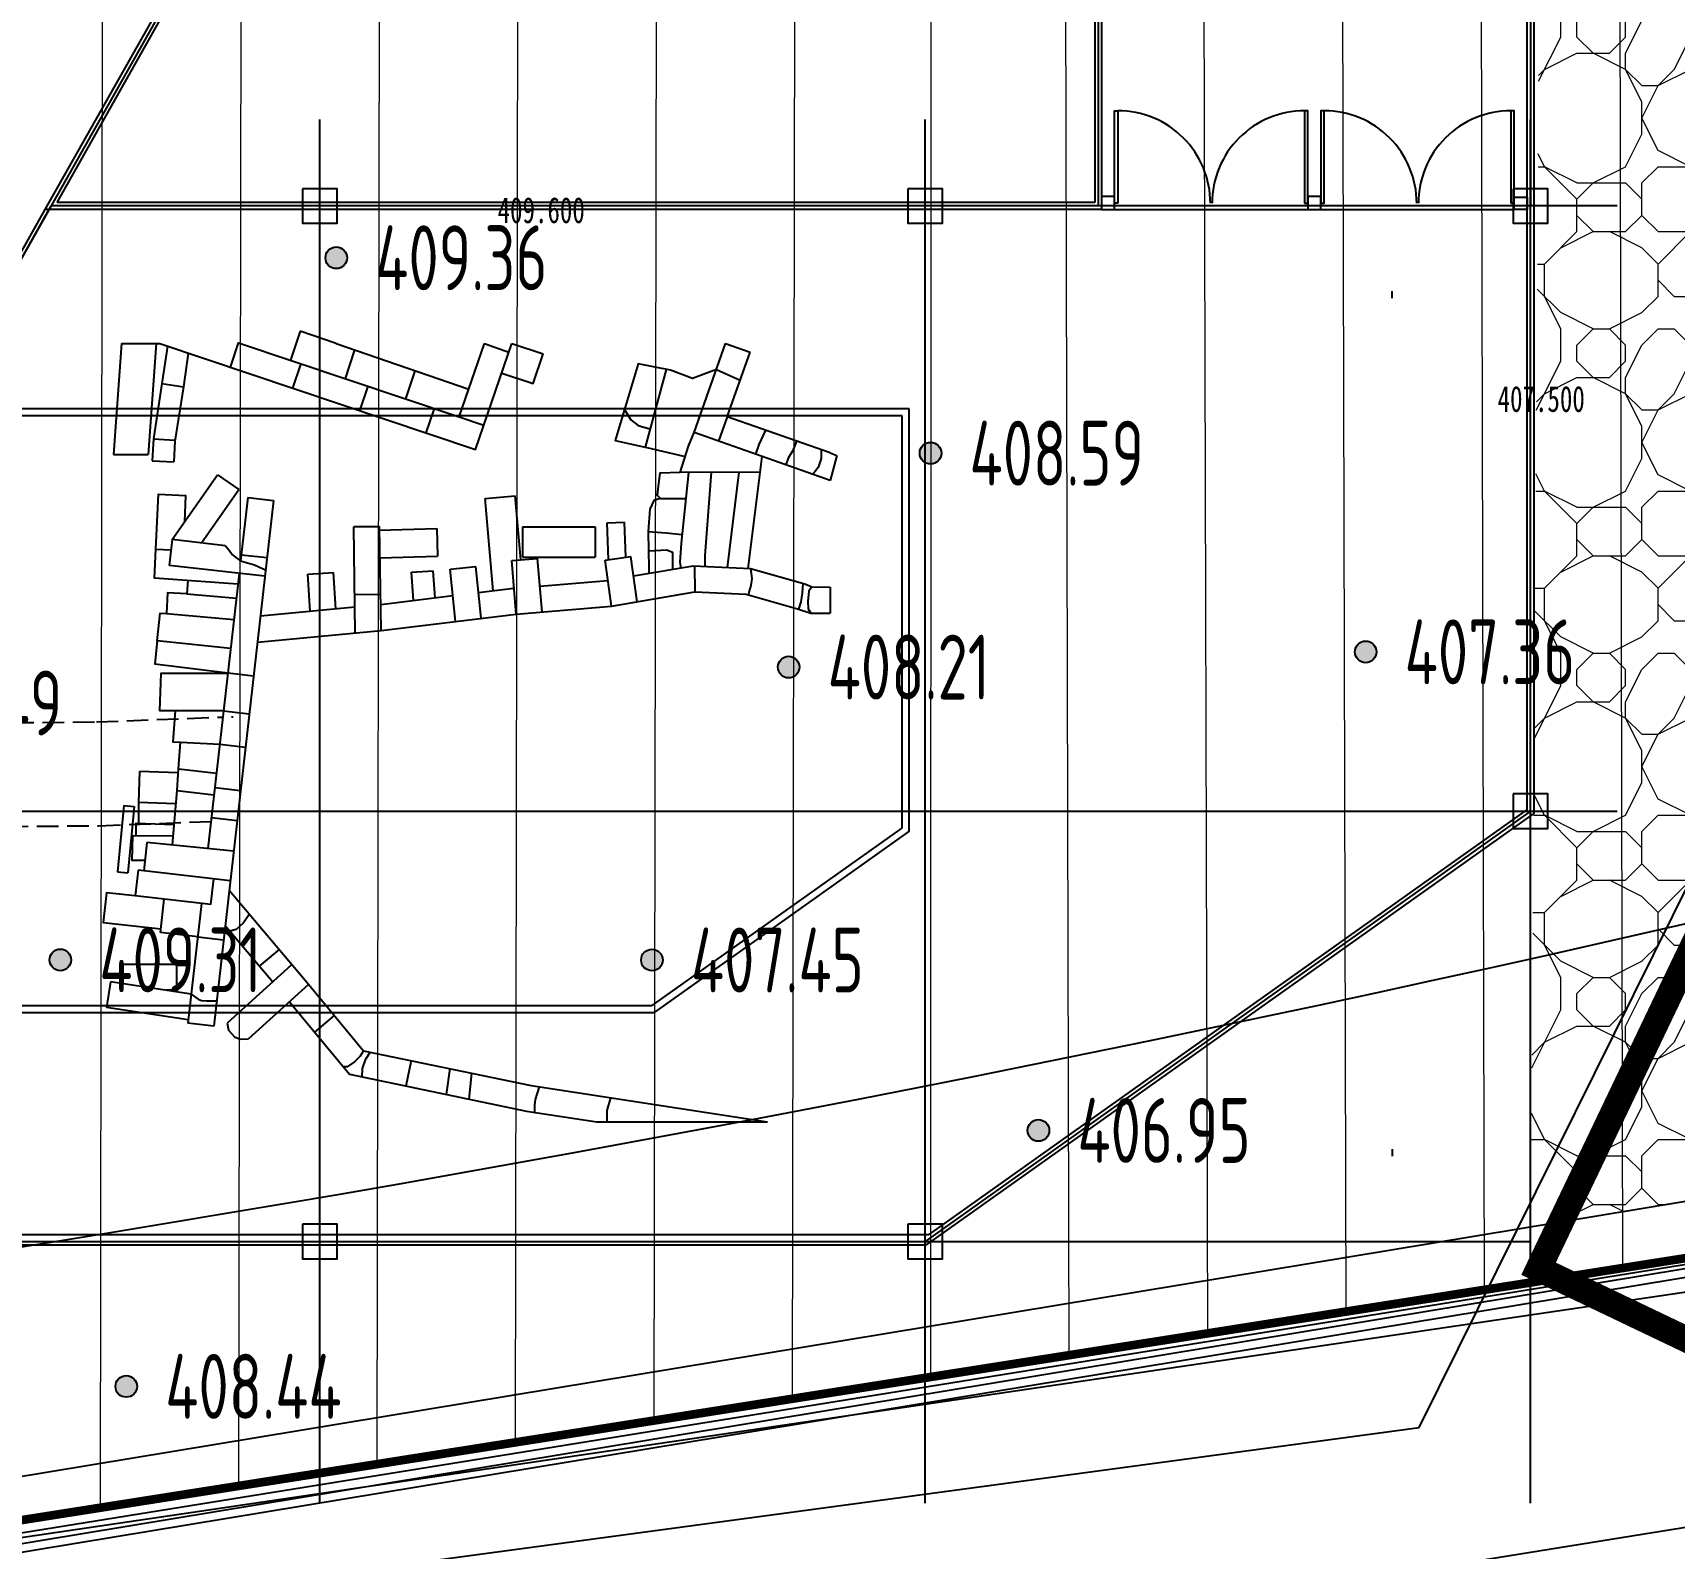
# Model space of a CAD drawing. Header units: millimetres. Extents: x 387826 to 388039216, y 3325062 to 3325368396.
# Drawn here: x 387625400 to 387644377, y 3324800976 to 3324818500 of the extents above; entities that cross this region are included whole.
import ezdxf
from ezdxf.enums import TextEntityAlignment as Align

# ---------------------------------------------------------------- set-up
doc = ezdxf.new("R2010")
doc.units = ezdxf.units.MM
doc.header["$LTSCALE"] = 1000
doc.header["$MEASUREMENT"] = 0
for name, pattern in [('000-Earth-MSCQ（不打印）$0$C2', [13.5, 10, -1.5, 0.5, -1.5]), ('000-古城墙保护(不打印)$0$DASH', [0.35, 0.25, -0.1]), ('DASH', [0.35, 0.25, -0.1])]:
    doc.linetypes.add(name, pattern=pattern)
for name, color, linetype in [('0 Plan-Road 1', 2, 'Continuous'), ('0 Plan-Road 2', 40, 'Continuous'), ('0-SITE', 7, 'Continuous'), ('0-非设计区域', 250, 'Continuous'), ('000-Earth-MSCQ（不打印）$0$0-SITE', 7, 'Continuous'), ('000-Earth-MSCQ（不打印）$0$0NT-Earth Rord', 2, 'Continuous'), ('000-Earth-MSCQ（不打印）$0$GCD', 251, 'Continuous'), ('000-Earth-MSCQ（不打印）$0$RD-红线', 7, 'Continuous'), ('000-古城墙保护(不打印)$0$0-文物遗址', 8, 'Continuous'), ('000-古城墙保护(不打印)$0$PUB_TEXT', 2, 'Continuous'), ('0NT-Border', 21, 'DASH')]:
    doc.layers.add(name, color=color, linetype=linetype)
for name, color, linetype, lineweight in [('000-Earth-MSCQ（不打印）$0$RD-中线', 1, '000-Earth-MSCQ（不打印）$0$C2', 0), ('000-古城墙保护(不打印)$0$0-中实线', 5, 'Continuous', 30), ('000-古城墙保护(不打印)$0$0-遗址公园', 8, 'Continuous', 5), ('000-古城墙保护(不打印)$0$填充', 252, 'Continuous', 5)]:
    doc.layers.add(name, color=color, linetype=linetype, lineweight=lineweight)
doc.styles.add('000-Earth-MSCQ（不打印）$0$HZ', font='gbenor.shx', dxfattribs={"width": 0.8, "bigfont": 'hztxt.shx'})
doc.styles.add('000-古城墙保护(不打印)$0$_TCH_DIM', font='', dxfattribs={"width": 0.75})
doc.styles.get('000-古城墙保护(不打印)$0$_TCH_DIM').set_extended_font_data('SimSun')

# ---------------------------------------------------------------- blocks, each defined once
blk = doc.blocks.new('000-Earth-MSCQ（不打印）$0$gc200')
h = blk.add_hatch(color=256)
edge = h.paths.add_edge_path()
edge.add_arc((0, -5.551115123125783e-17), 0.2500000000000001, 0, 360)
blk.add_circle((0, -5.551115123125783e-17), 0.2500000000000001)
blk = doc.blocks.new('000-古城墙保护(不打印)')
at = {"layer": '000-古城墙保护(不打印)$0$0-遗址公园', "ltscale": 10}
h = blk.add_hatch(dxfattribs=at)
h.set_pattern_fill('ANSI31', color=256, scale=1000, angle=45)
h.set_pattern_definition([(90, (0, 0), (-1587.5, 3.410605131648481e-13), [])])
h.paths.add_polyline_path([(387757359.0947723, 3325075809.713597), (387738724.4244739, 3325053061.984234), (387736658.1743807, 3325052379.78923), (387732792.6573083, 3325048405.001884), (387731947.0142126, 3325045521.987648), (387727149.4825557, 3325038560.592924), (387719871.0797174, 3325030254.454775), (387713118.2314355, 3325024325.69877), (387708971.7085958, 3325021538.001345), (387707653.8317035, 3325021090.344965), (387703723.9723286, 3325018966.972815), (387699100.568572, 3325013213.602733), (387687666.4612417, 3324991573.488757), (387692670.727551, 3324988471.826824), (387679274.3591145, 3324966056.084505), (387674562.7421811, 3324955273.126987), (387666293.4541245, 3324933025.957672), (387659029.9602896, 3324926312.71594), (387654773.5217602, 3324915935.552797), (387653675.5063087, 3324913098.933503), (387637326.4545517, 3324880090.8987), (387635096.1587876, 3324877614.537973), (387623173.1089031, 3324853940.873659), (387618974.5280727, 3324854570.405108), (387618467.4666205, 3324854646.433447), (387616794.0523977, 3324854897.343677), (387614410.7432887, 3324846804.212917), (387608979.9761084, 3324853035.612696), (387591571.0079994, 3324839024.665925), (387597082.2925069, 3324832681.257929), (387596624.9883792, 3324831149.830627), (387596217.2465154, 3324828960.946196), (387596137.9493979, 3324826850.101176), (387592355.8457829, 3324826109.515459), (387589540.6215926, 3324824522.451866), (387587163.8655038, 3324822803.372842), (387586055.6074455, 3324821918.786967), (387585231.4443963, 3324821255.000857), (387584550.0445382, 3324820637.821306), (387583346.0658892, 3324819564.06669), (387582101.748941, 3324818264.712243), (387581660.7870961, 3324817834.250378), (387580072.9664811, 3324816151.399981), (387578832.7454951, 3324814781.869411), (387574234.0934268, 3324808493.876336), (387581064.1902614, 3324795503.282484), (387625164.6542816, 3324801283.597979), (387647357.6289114, 3324804778.450835), (387650612.9223155, 3324805405.261792), (387669114.9930122, 3324840920.415754), (387680400.2783, 3324864357.77844), (387687151.7701302, 3324878135.082248), (387696416.7806178, 3324893470.850236), (387704777.6824126, 3324910959.142838), (387717019.7699698, 3324940445.653564), (387740572.7504223, 3324978958.777964), (387755268.3394005, 3325000951.822409), (387771548.7019364, 3325023669.528487), (387793342.0856335, 3325051694.76609), (387797120.7662015, 3325056480.602365), (387804700.2713755, 3325067831.608256), (387805755.9865897, 3325069417.217034), (387833928.9732663, 3325110050.599823), (387835462.2759447, 3325113721.162718), (387834644.166247, 3325114126.806136), (387838641.1926514, 3325123620.01257), (387831833.5364649, 3325125881.193801), (387835204.3103971, 3325131614.601018), (387828520.3367395, 3325134527.940866), (387822745.7363685, 3325138082.078876), (387820720.6784263, 3325136746.002098), (387818437.9572816, 3325135239.926322), (387814960.6972696, 3325132945.727099), (387810414.9791779, 3325129946.589023), (387806089.169805, 3325135647.314827), (387803914.3516228, 3325131741.76694), (387790508.0000313, 3325108476.776886), (387782804.3222916, 3325111884.500767), (387777519.6903973, 3325113033.773239), (387770432.0206335, 3325107829.881072), (387767032.2047279, 3325098401.675082), (387768071.4313482, 3325098008.812484), (387766664.4412394, 3325095979.536411), (387763567.2492012, 3325091306.558766), (387765030.6402054, 3325091176.180011)])
at = {"layer": '000-古城墙保护(不打印)$0$填充'}
h = blk.add_hatch(dxfattribs=at)
h.set_pattern_fill('卵石砌体', color=256, scale=500)
h.set_pattern_definition([(0, (387650938.380808, 3324811323.534955), (0, 3750), [187.5, -562.5, 187.5, -2812.5]), (0, (387651875.880808, 3324811698.534955), (0, 3750), [187.5, -3562.5]), (0, (387650000.880808, 3324812073.534955), (0, 3750), [375, -3375]), (0, (387649063.380808, 3324812261.034955), (0, 3750), [562.5, -3187.5]), (0, (387650938.380808, 3324812448.534955), (0, 3750), [375, -375, 562.5, -2437.5]), (0, (387650750.880808, 3324813011.034955), (0, 3750), [562.5, -3187.5]), (0, (387649813.380808, 3324813198.534955), (0, 3750), [562.5, -1312.5, 562.5, -1312.5]), (0, (387649063.380808, 3324813761.034955), (0, 3750), [562.5, -187.5, 187.5, -2812.5]), (0, (387651500.880808, 3324814136.034955), (0, 3750), [187.5, -3562.5]), (0, (387650750.880808, 3324814511.034955), (0, 3750), [375, -3375]), (90, (387648313.380808, 3324814698.534955), (-3750, 2.296212748401287e-13), [375, -3375]), (90, (387648688.380808, 3324812073.534955), (-3750, 2.296212748401287e-13), [187.5, -375, 562.5, -2625]), (90, (387649625.880808, 3324812448.534955), (-3750, 2.296212748401287e-13), [750, -187.5, 187.5, -2625]), (90, (387650188.380808, 3324813386.034955), (-3750, 2.296212748401287e-13), [562.5, -3187.5]), (90, (387650375.880808, 3324811698.534955), (-3750, 2.296212748401287e-13), [375, -3375]), (90, (387650563.380808, 3324814698.534955), (-3750, 2.296212748401287e-13), [375, -3375]), (90, (387650750.880808, 3324812448.534955), (-3750, 2.296212748401287e-13), [375, -1875, 187.5, -1312.5]), (90, (387651313.380808, 3324814323.534955), (-3750, 2.296212748401287e-13), [187.5, -187.5, 187.5, -3187.5]), (90, (387651500.880808, 3324812636.034955), (-3750, 2.296212748401287e-13), [375, -562.5, 375, -2437.5]), (90, (387651688.380808, 3324811698.534955), (-3750, 2.296212748401287e-13), [375, -3375]), (45, (387648500.880808, 3324811698.534955), (0, 3749.999993707382), [530.32875, -1060.6601, 795.495, -2916.81695]), (45, (387648313.380808, 3324811698.534955), (0, 3749.999993707382), [530.330085, -4772.970749999999]), (45, (387650375.880808, 3324812073.534955), (0, 3749.999993707382), [530.330085, -4772.970749999999]), (45, (387650000.880808, 3324813948.534955), (0, 3749.999993707382), [530.330085, -4772.970749999999]), (45, (387651688.380808, 3324812073.534955), (0, 3749.999993707382), [530.330085, -4772.970749999999]), (45, (387648500.880808, 3324812448.534955), (0, 3749.999993707382), [265.16504, -5038.1355]), (45, (387648875.880808, 3324813573.534955), (0, 3749.999993707382), [265.16504, -5038.1355]), (45, (387649250.880808, 3324812261.034955), (0, 3749.999993707382), [265.16504, -5038.1355]), (45, (387649625.880808, 3324813573.534955), (0, 3749.999993707382), [265.16504, -5038.1355]), (45, (387650750.880808, 3324812823.534955), (0, 3749.999993707382), [265.16504, -5038.1355]), (45, (387650750.880808, 3324814886.034955), (0, 3749.999993707382), [265.16504, -5038.1355]), (45, (387651125.880808, 3324814511.034955), (0, 3749.999993707382), [265.16504, -5038.1355]), (45, (387651313.380808, 3324812448.534955), (0, 3749.999993707382), [265.16504, -5038.1355]), (45, (387651500.880808, 3324811511.034955), (0, 3749.999993707382), [265.16504, -5038.1355]), (45, (387651500.880808, 3324813011.034955), (0, 3749.999993707382), [265.16504, -5038.1355]), (45, (387651500.880808, 3324814886.034955), (0, 3749.999993707382), [265.16504, -5038.1355]), (45, (387651688.380808, 3324814136.034955), (0, 3749.999993707382), [265.16504, -5038.1355]), (135, (387650938.380808, 3324814511.034955), (-3749.999993707382, 2.220446049250313e-13), [265.16504, -5038.1355]), (135, (387651313.380808, 3324814886.034955), (-3749.999993707382, 2.220446049250313e-13), [265.16504, -5038.1355]), (135, (387651500.880808, 3324814136.034955), (-3749.999993707382, 2.220446049250313e-13), [265.16504, -5038.1355]), (135, (387652063.380808, 3324814886.034955), (-3749.999993707382, 2.220446049250313e-13), [265.16504, -5038.1355]), (135, (387650188.380808, 3324813573.534955), (-3749.999993707382, 2.220446049250313e-13), [265.16504, -5038.1355]), (135, (387649813.380808, 3324813198.534955), (-3749.999993707382, 2.220446049250313e-13), [265.16504, -5038.1355]), (135, (387648688.380808, 3324812261.034955), (-3749.999993707382, 2.220446049250313e-13), [265.16504, -5038.1355]), (135, (387649063.380808, 3324812261.034955), (-3749.999993707382, 2.220446049250313e-13), [265.16504, -5038.1355]), (135, (387649438.380808, 3324813573.534955), (-3749.999993707382, 2.220446049250313e-13), [265.16504, -5038.1355]), (135, (387648688.380808, 3324813011.034955), (-3749.999993707382, 2.220446049250313e-13), [265.16504, -5038.1355]), (135, (387650938.380808, 3324812448.534955), (-3749.999993707382, 2.220446049250313e-13), [265.16504, -5038.1355]), (135, (387651500.880808, 3324812823.534955), (-3749.999993707382, 2.220446049250313e-13), [265.16504, -5038.1355]), (135, (387651688.380808, 3324812073.534955), (-3749.999993707382, 2.220446049250313e-13), [265.16504, -5038.1355]), (135, (387651688.380808, 3324812448.534955), (-3749.999993707382, 2.220446049250313e-13), [265.16504, -5038.1355]), (135, (387651875.880808, 3324811698.534955), (-3749.999993707382, 2.220446049250313e-13), [265.16504, -5038.1355]), (135, (387648875.880808, 3324813948.534955), (-3749.999993707382, 2.220446049250313e-13), [530.330085, -4772.970749999999]), (135, (387650750.880808, 3324812823.534955), (-3749.999993707382, 2.220446049250313e-13), [530.330085, -4772.970749999999]), (135, (387650563.380808, 3324811511.034955), (-3749.999993707382, 2.220446049250313e-13), [1325.82521, -3977.4756]), (26.56505119999999, (387648313.380808, 3324813198.534955), (3749.999984068369, 3.056912567522829e-05), [419.25, -7966.004499999999]), (26.56505119999999, (387648875.880808, 3324812073.534955), (3749.999984068369, 3.056912567522829e-05), [419.25, -7966.004499999999]), (26.56505119999999, (387649625.880808, 3324813761.034955), (3749.999984068369, 3.056912567522829e-05), [419.25, -7966.004499999999]), (26.56505119999999, (387651125.880808, 3324811323.534955), (3749.999984068369, 3.056912567522829e-05), [419.25, -7966.004499999999]), (26.56505119999999, (387650563.380808, 3324812261.034955), (3749.999984068369, 3.056912567522829e-05), [419.25, -7966.004499999999]), (26.56505119999999, (387650938.380808, 3324813011.034955), (3749.999984068369, 3.056912567522829e-05), [419.25, -7966.004499999999]), (26.56505119999999, (387650375.880808, 3324814323.534955), (3749.999984068369, 3.056912567522829e-05), [419.25, -7966.004499999999]), (26.56505119999999, (387651688.380808, 3324814136.034955), (3749.999984068369, 3.056912567522829e-05), [419.25, -7966.004499999999]), (63.43494880000001, (387648688.380808, 3324813198.534955), (3.736309928115134e-06, 3749.999997484776), [419.25, -7966.004499999999]), (63.43494880000001, (387648688.380808, 3324813386.034955), (3.736309928115134e-06, 3749.999997484776), [419.25, -7966.004499999999]), (63.43494880000001, (387650188.380808, 3324813948.534955), (3.736309928115134e-06, 3749.999997484776), [838.4999999999999, -7546.7545]), (63.43494880000001, (387651500.880808, 3324813761.034955), (3.736309928115134e-06, 3749.999997484776), [419.25, -7966.004499999999]), (63.43494880000001, (387651313.380808, 3324813198.534955), (3.736309928115134e-06, 3749.999997484776), [419.25, -7966.004499999999]), (63.43494880000001, (387649438.380808, 3324812448.534955), (3.736309928115134e-06, 3749.999997484776), [419.25, -7966.004499999999]), (63.43494880000001, (387651313.380808, 3324814511.034955), (3.736309928115134e-06, 3749.999997484776), [419.25, -7966.004499999999]), (63.43494880000001, (387651875.880808, 3324814323.534955), (3.736309928115134e-06, 3749.999997484776), [419.25, -7966.004499999999]), (116.5650512, (387648500.880808, 3324814323.534955), (-3.056912700749592e-05, 3749.999984068368), [419.2499999999997, -7966.004499999995]), (116.5650512, (387650563.380808, 3324811323.534955), (-3.056912700749592e-05, 3749.999984068368), [419.2499999999997, -7966.004499999995]), (116.5650512, (387648875.880808, 3324813761.034955), (-3.056912700749592e-05, 3749.999984068368), [419.2499999999997, -7966.004499999995]), (116.5650512, (387651688.380808, 3324813386.034955), (-3.056912700749592e-05, 3749.999984068368), [419.2499999999997, -7966.004499999995]), (116.5650512, (387650375.880808, 3324813198.534955), (-3.056912700749592e-05, 3749.999984068368), [419.2499999999997, -7966.004499999995]), (116.5650512, (387651500.880808, 3324813948.534955), (-3.056912700749592e-05, 3749.999984068368), [419.2499999999997, -7966.004499999995]), (116.5650512, (387649625.880808, 3324813198.534955), (-3.056912700749592e-05, 3749.999984068368), [419.2499999999997, -7966.004499999995]), (116.5650512, (387648875.880808, 3324812448.534955), (-3.056912700749592e-05, 3749.999984068368), [419.2499999999997, -7966.004499999995]), (153.4349488, (387648688.380808, 3324814136.034955), (-3749.999997484776, 3.736310372204343e-06), [419.25, -7966.004499999999]), (153.4349488, (387650000.880808, 3324812073.534955), (-3749.999997484776, 3.736310372204343e-06), [419.25, -7966.004499999999]), (153.4349488, (387649250.880808, 3324813761.034955), (-3749.999997484776, 3.736310372204343e-06), [419.25, -7966.004499999999]), (153.4349488, (387651500.880808, 3324812261.034955), (-3749.999997484776, 3.736310372204343e-06), [419.25, -7966.004499999999]), (153.4349488, (387650938.380808, 3324811323.534955), (-3749.999997484776, 3.736310372204343e-06), [419.25, -7966.004499999999]), (153.4349488, (387651313.380808, 3324814323.534955), (-3749.999997484776, 3.736310372204343e-06), [419.25, -7966.004499999999]), (153.4349488, (387650750.880808, 3324813011.034955), (-3749.999997484776, 3.736310372204343e-06), [419.25, -7966.004499999999]), (153.4349488, (387648688.380808, 3324814136.034955), (-3749.999997484776, 3.736310372204343e-06), [419.25, -7966.004499999999]), (153.4349488, (387652063.380808, 3324813198.534955), (-3749.999997484776, 3.736310372204343e-06), [419.25, -7966.004499999999]), (243.4349488, (387648500.880808, 3324811698.534955), (-3.736308817892109e-06, -3749.999997484776), [419.25, -7966.004499999999])])
edge = h.paths.add_edge_path()
edge.add_line((387642861.3078078, 3324825356.664403), (387642717.4110802, 3324804692.135718))
edge.add_line((387642717.4110802, 3324804692.135718), (387643950.7659844, 3324804896.02901))
edge.add_line((387643950.7659844, 3324804896.02901), (387650333.4575129, 3324805951.190008))
edge.add_line((387650333.4575128, 3324805951.190008), (387656366.7896742, 3324817604.744848))
edge.add_line((387656366.7896742, 3324817604.744848), (387644286.6635805, 3324824775.743097))
edge.add_line((387644286.6635805, 3324824775.743097), (387642861.3078078, 3324825602.963339))
at = {"layer": '000-古城墙保护(不打印)$0$0-中实线', "color": 3, "linetype": '000-古城墙保护(不打印)$0$DASH', "lineweight": -2, "flags": 128}
blk.add_lwpolyline([(387757359.0947723, 3325075809.713597, 100, 100, 0), (387738724.4244739, 3325053061.984234, 100, 100, 0), (387736658.1743807, 3325052379.78923, 100, 100, 0), (387732792.6573083, 3325048405.001884, 100, 100, 0), (387731947.0142126, 3325045521.987648, 100, 100, 0), (387727149.4825557, 3325038560.592924, 100, 100, 0), (387719871.0797174, 3325030254.454775, 100, 100, 0), (387713118.2314355, 3325024325.69877, 100, 100, 0), (387708971.7085958, 3325021538.001345, 100, 100, 0), (387707653.8317035, 3325021090.344965, 100, 100, 0), (387703723.9723286, 3325018966.972815, 100, 100, 0), (387699100.568572, 3325013213.602733, 100, 100, 0), (387687666.4612417, 3324991573.488757, 100, 100, 0), (387692670.727551, 3324988471.826824, 100, 100, 0), (387679274.3591145, 3324966056.084505, 100, 100, 0), (387674562.7421811, 3324955273.126987, 100, 100, 0), (387666293.4541245, 3324933025.957672, 100, 100, 0), (387659029.9602896, 3324926312.71594, 100, 100, 0), (387654773.5217602, 3324915935.552797, 100, 100, 0), (387653675.5063087, 3324913098.933503, 100, 100, 0), (387637326.4545517, 3324880090.8987, 100, 100, 0), (387635096.1587448, 3324877614.537993, 100, 100, 0), (387635096.1587876, 3324877614.537973, 100, 100, 0), (387623173.1089031, 3324853940.873659, 100, 100, 0), (387618974.5280727, 3324854570.405108, 100, 100, 0), (387618467.4666205, 3324854646.433447, 100, 100, 0), (387616794.0523977, 3324854897.343677, 100, 100, 0), (387614410.7432887, 3324846804.212917, 100, 100, 0), (387608979.9761084, 3324853035.612696, 100, 100, 0), (387591571.0079994, 3324839024.665925, 100, 100, 0), (387597082.2925069, 3324832681.257929, 100, 100, 0), (387596624.9883792, 3324831149.830627, 100, 100, 0), (387596217.2465154, 3324828960.946196, 100, 100, 0), (387596137.9493979, 3324826850.101176, 100, 100, 0), (387592355.8457829, 3324826109.515459, 100, 100, 0), (387589540.6215926, 3324824522.451866, 100, 100, 0), (387587163.8655038, 3324822803.372842, 100, 100, 0), (387586055.6074455, 3324821918.786967, 100, 100, 0), (387585231.4443963, 3324821255.000857, 100, 100, 0), (387584550.0445382, 3324820637.821306, 100, 100, 0), (387583346.0658892, 3324819564.06669, 100, 100, 0), (387582101.748941, 3324818264.712243, 100, 100, 0), (387581660.7870961, 3324817834.250378, 100, 100, 0), (387580072.9664811, 3324816151.399981, 100, 100, 0), (387578832.7454951, 3324814781.869411, 100, 100, 0), (387574234.0934268, 3324808493.876336, 100, 100, 0), (387581064.1902614, 3324795503.282484, 100, 100, 0), (387581064.1902614, 3324795503.282484, 100, 100, 0), (387581064.1902614, 3324795503.282484, 100, 100, 0), (387581064.1902614, 3324795503.282484, 100, 100, 0), (387581064.1902614, 3324795503.282484, 100, 100, 0), (387581064.1902614, 3324795503.282484, 100, 100, 0), (387581064.1902614, 3324795503.282484, 100, 100, 0), (387581064.1902614, 3324795503.282484, 100, 100, 0), (387581064.1902614, 3324795503.282484, 100, 100, 0), (387625164.6542816, 3324801283.597979, 100, 100, 0), (387625164.6542816, 3324801283.597979, 100, 100, 0), (387625164.6542816, 3324801283.597979, 100, 100, 0), (387625164.6542816, 3324801283.597979, 100, 100, 0), (387625164.6542816, 3324801283.597979, 100, 100, 0), (387625164.6542816, 3324801283.597979, 100, 100, 0), (387625164.6542816, 3324801283.597979, 100, 100, 0), (387647357.6289114, 3324804778.450835, 100, 100, 0), (387650612.9223155, 3324805405.261792, 100, 100, 0), (387669114.9930122, 3324840920.415754, 100, 100, 0), (387680400.2783, 3324864357.77844, 100, 100, 0), (387687151.7701302, 3324878135.082248, 100, 100, 0), (387696416.7806178, 3324893470.850236, 100, 100, 0), (387704777.6824126, 3324910959.142838, 100, 100, 0), (387717019.7699698, 3324940445.653564, 100, 100, 0), (387740572.7504223, 3324978958.777964, 100, 100, 0), (387755268.3394005, 3325000951.822409, 100, 100, 0), (387771548.7019364, 3325023669.528487, 100, 100, 0), (387793342.0856335, 3325051694.76609, 100, 100, 0), (387797120.7662015, 3325056480.602365, 100, 100, 0), (387804700.2713755, 3325067831.608256, 100, 100, 0), (387805755.9865897, 3325069417.217034, 100, 100, 0), (387833928.9732663, 3325110050.599823, 100, 100, 0), (387835462.2759447, 3325113721.162718, 100, 100, 0), (387834644.166247, 3325114126.806136, 100, 100, 0), (387838641.1926514, 3325123620.01257, 100, 100, 0), (387831833.5364649, 3325125881.193801, 100, 100, 0), (387835204.3103971, 3325131614.601018, 100, 100, 0), (387828520.3367395, 3325134527.940866, 100, 100, 0), (387822745.7363685, 3325138082.078876, 100, 100, 0), (387820720.6784263, 3325136746.002098, 100, 100, 0), (387818437.9572816, 3325135239.926322, 100, 100, 0), (387814960.6972696, 3325132945.727099, 100, 100, 0), (387810414.9791779, 3325129946.589023, 100, 100, 0), (387806089.169805, 3325135647.314827, 100, 100, 0), (387803914.3516228, 3325131741.76694, 100, 100, 0), (387790508.0000313, 3325108476.776886, 100, 100, 0), (387782804.3222916, 3325111884.500767, 100, 100, 0), (387777519.6903973, 3325113033.773239, 100, 100, 0), (387777519.6903973, 3325113033.773239, 100, 100, 0), (387770432.0206335, 3325107829.881072, 100, 100, 0), (387767032.2047279, 3325098401.675082, 100, 100, 0), (387768071.4313482, 3325098008.812484, 100, 100, 0), (387766664.4412394, 3325095979.536411, 100, 100, 0), (387763567.2492012, 3325091306.558766, 100, 100, 0), (387765030.6402054, 3325091176.180011, 100, 100, 0), (387757359.0947688, 3325075809.7136, 0, 0, 0)], format="xyseb", dxfattribs=at)
at = {"layer": '000-古城墙保护(不打印)$0$0-文物遗址'}
for p, q in [((387617226.1759756, 3324801626.178222), (387635156.2572962, 3324833418.664501)), ((387625544.5414608, 3324816457.205243), (387632684.8900763, 3324829118.019844)), ((387625681.5048445, 3324816537.205243), (387632715.2734296, 3324829009.038874)), ((387642677.4110802, 3324809517.848931), (387642677.4110804, 3324826353.671024)), ((387637677.4110802, 3324826210.530736), (387637677.4110802, 3324816650.275284)), ((387637757.4110802, 3324826257.258551), (387637757.4110802, 3324816457.205243)), ((387642717.4110802, 3324826284.208258), (387642717.4110802, 3324816497.205243)), ((387642757.4110802, 3324809476.561556), (387642757.4110802, 3324826214.745492)), ((387637717.4110802, 3324826096.562631), (387637717.4110802, 3324816497.205243)), ((387628717.4110802, 3324801497.205243), (387628717.4110802, 3324817497.205243)), ((387635717.4110802, 3324801497.205243), (387635717.4110802, 3324817497.205243)), ((387642717.4110802, 3324801497.205243), (387642717.4110802, 3324817497.205243)), ((387617717.4110802, 3324802497.205243), (387625613.0231529, 3324816497.205243)), ((387624243.4968871, 3324814150.275284), (387625544.5414608, 3324816457.205243)), ((387637757.4110802, 3324816457.205243), (387625544.5414608, 3324816457.205243)), ((387643717.4110802, 3324816497.205243), (387625613.0231529, 3324816497.205243)), ((387637677.4110802, 3324816537.205243), (387625681.5048449, 3324816537.205244)), ((387637907.4110801, 3324816457.205243), (387642527.4110822, 3324816457.205243)), ((387641117.8136972, 3324815430.447824), (387641117.8136972, 3324815510.447824)), ((387628492.313019, 3324815048.292653), (387628380.0759398, 3324814714.103357)), ((387628906.2792346, 3324814905.660933), (387628492.313019, 3324815048.292653)), ((387630621.8201582, 3324814905.660933), (387630905.4563801, 3324814807.934306)), ((387628499.5808126, 3324814673.967787), (387628404.0688865, 3324814389.578139)), ((387629272.4469425, 3324814414.401614), (387629176.9350163, 3324814130.011966)), ((387635530.7659837, 3324814150.275284), (387624243.4968871, 3324814150.275284)), ((387635450.7659837, 3324814070.275284), (387624290.224704, 3324814070.275284)), ((387630039.7903854, 3324814156.690228), (387629944.2784597, 3324813872.300581)), ((387630330.1621334, 3324814059.169221), (387630614.5604283, 3324813963.654391)), ((387635450.7659837, 3324809307.681093), (387635450.7659837, 3324814070.275283)), ((387635530.7659837, 3324809266.393718), (387635530.7659837, 3324814150.275284)), ((387626332.7362253, 3324813621.336246), (387626733.7845098, 3324813621.336246)), ((387634617.0037577, 3324813640.875224), (387634696.2229902, 3324813612.90251)), ((387634696.2229902, 3324813612.90251), (387634617.0037577, 3324813322.721978)), ((387627534.2243087, 3324813389.016272), (387627780.138025, 3324813217.183667)), ((387630628.9361741, 3324813115.566561), (387630977.5920603, 3324813146.210861)), ((387629406.3179261, 3324812746.824402), (387630070.8495395, 3324812765.756179)), ((387630070.8495395, 3324812765.756179), (387630079.9622914, 3324812445.885959)), ((387631063.237415, 3324812786.808936), (387631902.7438523, 3324812786.808936)), ((387631063.237415, 3324812786.808936), (387631063.237415, 3324812436.808936)), ((387631902.7438523, 3324812786.808936), (387631902.7438523, 3324812436.808936)), ((387632040.9500601, 3324812833.564924), (387632240.8071191, 3324812841.12507)), ((387629415.4306781, 3324812426.954182), (387630079.9622914, 3324812445.885959)), ((387630225.4540655, 3324812298.072279), (387630523.9340898, 3324812328.233096)), ((387630937.3508131, 3324812396.496903), (387631236.3114716, 3324812421.447346)), ((387631063.237415, 3324812436.808936), (387631902.7438523, 3324812436.808936)), ((387632017.5354759, 3324812402.189898), (387632314.6903192, 3324812443.408812)), ((387628577.9230892, 3324812240.13684), (387628877.3142907, 3324812259.239427)), ((387629779.3085486, 3324812260.924046), (387630028.7041418, 3324812278.297534)), ((387634617.0037577, 3324812087.897785), (387634617.0037577, 3324811787.897785)), ((387626632.7988841, 3324809957.22352), (387626620.1559331, 3324809597.445594)), ((387621717.4110802, 3324809497.205243), (387643717.4110802, 3324809497.205243)), ((387626453.9412853, 3324809562.863777), (387626573.381611, 3324809551.287574)), ((387642717.4110804, 3324809497.205243), (387635717.4110804, 3324804521.793867)), ((387642757.4110802, 3324809476.561556), (387635730.17832, 3324804481.793867)), ((387642677.4110802, 3324809517.84893), (387635760.9205943, 3324804601.793868)), ((387635450.7659838, 3324809307.681094), (387632558.2995126, 3324807251.793867)), ((387635530.7659837, 3324809266.393718), (387632583.8339915, 3324807171.793867)), ((387626379.5916502, 3324808795.743081), (387626499.0319769, 3324808784.166878)), ((387627459.2090828, 3324808417.976804), (387627493.1696851, 3324808716.048403)), ((387626876.3007185, 3324808094.049097), (387626920.2040674, 3324808479.388005)), ((387620307.8267353, 3324807171.793867), (387632583.8339918, 3324807171.793867)), ((387620444.790119, 3324807251.793867), (387632558.2995124, 3324807251.793867)), ((387631921.5084049, 3324805905.660933), (387633895.0581228, 3324805905.660933)), ((387641117.8136972, 3324805590.447824), (387641117.8136972, 3324805510.447824)), ((387618858.4179471, 3324804601.793866), (387635760.9205935, 3324804601.793868)), ((387618859.2229646, 3324804521.793867), (387642717.4110802, 3324804521.793867)), ((387618882.5868733, 3324804481.793867), (387635730.1783206, 3324804481.793867))]:
    blk.add_line(p, q, dxfattribs=at)
for points in [[(387637677.4110802, 3324824613.683769), (387637677.4110802, 3324816537.205243)], [(387577315.5405161, 3324803707.491236), (387581344.6270036, 3324796044.316405), (387625091.3681591, 3324801778.268901), (387650333.4575124, 3324805951.190008), (387656319.5400379, 3324817450.648389)], [(387626425.7792255, 3324814905.660933), (387626332.7362253, 3324813621.336246)], [(387626425.7792255, 3324814905.660933), (387626867.4167611, 3324814905.660933), (387630516.8308298, 3324813680.009546), (387630939.128009, 3324814905.660933)], [(387626826.8275096, 3324814905.660933), (387626733.7845098, 3324813621.336246)], [(387626955.3450782, 3324814876.130312), (387626893.3862841, 3324814443.035421), (387626793.875632, 3324813803.092052), (387626779.8839695, 3324813550.471842)], [(387627196.3127076, 3324814795.20162), (387627140.6512119, 3324814406.125146), (387627042.8086006, 3324813776.908785), (387627029.5013964, 3324813536.646492)], [(387627683.7360899, 3324814631.501055), (387627779.2480165, 3324814915.890703), (387630330.1621334, 3324814059.169221), (387630621.8201582, 3324814905.660933)], [(387628906.2792346, 3324814905.660933), (387630439.7727939, 3324814377.296986)], [(387629120.9135353, 3324814831.708861), (387629010.3270537, 3324814502.434268)], [(387630821.6490175, 3324814564.696571), (387631185.1840689, 3324814443.495266), (387631299.2407824, 3324814785.600605)], [(387630939.128009, 3324814905.660933), (387631299.2407824, 3324814785.600605)], [(387634617.0037577, 3324813322.721978), (387633046.6605708, 3324813877.218134), (387633409.8089482, 3324814905.660933)], [(387633409.8089482, 3324814905.660933), (387633692.6914937, 3324814805.773669)], [(387634617.0037577, 3324813640.875224), (387633429.4303805, 3324814060.213416), (387633692.6914937, 3324814805.773669)], [(387629816.9948146, 3324814591.874628), (387629708.2361228, 3324814268.042335)], [(387633304.0471436, 3324814606.141582), (387633025.9367158, 3324814500.218049), (387632774.3415143, 3324814596.661436), (387632399.0881268, 3324814671.55896), (387632131.6612551, 3324813785.540304), (387632548.8471758, 3324813690.855763), (387632942.903763, 3324813601.420656)], [(387632723.7702343, 3324814606.755052), (387632480.7514755, 3324813706.310767)], [(387633304.0471436, 3324814606.141582), (387633578.6962873, 3324814482.937175)], [(387626893.3862841, 3324814443.035421), (387627140.4175169, 3324814404.622274)], [(387632239.5793163, 3324814143.08633), (387632315.2230598, 3324814023.717362), (387632400.3717758, 3324813958.786632), (387632463.6984593, 3324813938.413332), (387632537.9822981, 3324813918.365045)], [(387633429.4303805, 3324814060.213416), (387633329.5431163, 3324813777.330871)], [(387626793.875632, 3324813803.092052), (387627043.4930584, 3324813789.266702)], [(387633809.6974384, 3324813420.535791), (387632884.7353274, 3324813415.449799), (387632979.6335546, 3324813718.849823), (387633046.6605708, 3324813877.218134)], [(387633870.3911712, 3324813904.507921), (387633794.4145758, 3324813739.517168), (387633754.7505619, 3324813627.187962)], [(387634230.3980901, 3324813777.387649), (387634186.7832825, 3324813668.723618), (387634131.5863759, 3324813579.608756), (387634104.7480318, 3324813503.602077)], [(387634515.1717202, 3324813676.832633), (387634514.9695398, 3324813576.530775), (387634478.1716024, 3324813472.026011), (387634441.373665, 3324813421.312618), (387634413.7453963, 3324813394.493537)], [(387626779.8839695, 3324813550.471842), (387627029.5013964, 3324813536.646492)], [(387633241.4999773, 3324813417.411503), (387633170.989051, 3324812456.145894), (387633170.989051, 3324812329.634916)], [(387633431.774976, 3324812317.220006), (387633567.7141206, 3324813419.205223)], [(387633672.182348, 3324812305.775233), (387633831.8321645, 3324813599.970056)], [(387627009.9303395, 3324812638.686736), (387627534.2243087, 3324813389.016272)], [(387632885.7356445, 3324813415.455299), (387632650.6833283, 3324813407.681562), (387632631.856477, 3324813257.153661), (387632617.3084552, 3324813151.622903), (387632658.3852221, 3324813115.859702), (387632949.2326428, 3324813114.751252)], [(387632979.2285258, 3324813415.969378), (387632897.5718171, 3324812595.974148), (387632880.4564969, 3324812377.877248), (387632891.8063599, 3324812311.406925)], [(387626821.6962745, 3324812529.360353), (387626852.230014, 3324813164.577574), (387627164.1122577, 3324813149.585961), (387627152.4671761, 3324812842.674583)], [(387627348.9244253, 3324812600.063655), (387627780.138025, 3324813217.183667)], [(387628183.8524753, 3324813092.271335), (387627491.194102, 3324807012.821238)], [(387627885.7808768, 3324813126.231937), (387627802.2920853, 3324812393.452306)], [(387627885.7808768, 3324813126.231937), (387628183.8524753, 3324813092.271335)], [(387630722.7363874, 3324812048.353538), (387630628.9361741, 3324813115.566561)], [(387631042.7135641, 3324812405.290191), (387630977.5920603, 3324813146.210861)], [(387632658.3852221, 3324813115.859702), (387632578.3711025, 3324813091.089288), (387632535.1549198, 3324812990.541927), (387632515.9001848, 3324812731.698429), (387632518.0396001, 3324812509.937266), (387632521.4626638, 3324812321.740748), (387632522.7966744, 3324812248.398215)], [(387629427.7929623, 3324811588.426116), (387629410.1340362, 3324812786.22298), (387629110.1014354, 3324812786.22298)], [(387629128.1816069, 3324811559.853214), (387629110.1014354, 3324812786.22298)], [(387632057.0606167, 3324812407.672505), (387632040.9500601, 3324812833.564924)], [(387632256.1589586, 3324812435.289816), (387632240.8071191, 3324812841.12507)], [(387632515.9001848, 3324812731.698429), (387632722.3874461, 3324812716.338346), (387632907.7200539, 3324812697.882567)], [(387627771.5332186, 3324812123.482291), (387626805.4945013, 3324812192.302219), (387626821.6962745, 3324812529.360353), (387626996.5168807, 3324812520.957043)], [(387627009.9303395, 3324812638.686736), (387626975.9697372, 3324812340.615138)], [(387627629.1815531, 3324812568.132733), (387627009.9303395, 3324812638.686736)], [(387627629.1815531, 3324812568.132733), (387627670.1338312, 3324812516.003997), (387627705.5587541, 3324812465.779959), (387627747.5733396, 3324812431.199697), (387627802.2920849, 3324812393.452307), (387627883.3233921, 3324812370.109869), (387627963.7603809, 3324812346.938634), (387628061.3290607, 3324812301.437313), (387628091.4611427, 3324812281.354269)], [(387632518.0396001, 3324812509.937266), (387632731.1253316, 3324812520.197201), (387632797.019313, 3324812492.641948), (387632797.019313, 3324812371.574717), (387632797.019313, 3324812295.221959)], [(387628083.8317882, 3324812214.391563), (387626975.9697372, 3324812340.615138)], [(387628107.9940817, 3324812426.463583), (387627809.9224846, 3324812460.424185)], [(387630286.5934898, 3324811693.01913), (387630225.4540655, 3324812298.072279)], [(387630584.4555356, 3324811729.295643), (387630523.9340898, 3324812328.233096)], [(387630988.9225184, 3324811778.555535), (387630937.3508131, 3324812396.496903)], [(387631287.883177, 3324811803.505978), (387631236.3114716, 3324812421.447346)], [(387632091.3040435, 3324811870.378535), (387632017.5354759, 3324812402.189898)], [(387632387.168832, 3324811920.897693), (387632314.6903192, 3324812443.408812)], [(387632345.9297349, 3324812218.198039), (387633036.1514136, 3324812336.053963), (387633697.0307495, 3324812304.592306), (387634327.3698251, 3324812125.851458), (387634407.9733469, 3324812092.503679), (387634617.0037577, 3324812087.897785)], [(387633048.7558095, 3324812335.453921), (387633054.480159, 3324812034.841656)], [(387633697.0307495, 3324812304.592306), (387633713.90082, 3324812188.801551), (387633702.4178073, 3324812109.931558), (387633677.4103376, 3324812032.574443), (387633676.4916102, 3324811998.58842)], [(387627192.8138129, 3324812164.70986), (387627179.536266, 3324812010.669017), (387627753.0476996, 3324811961.235215)], [(387627785.7601902, 3324812248.352166), (387627423.2306067, 3324809066.43652)], [(387628605.2819135, 3324811811.347202), (387628577.9230892, 3324812240.13684)], [(387628904.0738494, 3324811839.841959), (387628877.3142907, 3324812259.239427)], [(387629801.9289886, 3324811936.208729), (387629779.3085486, 3324812260.924046)], [(387630050.4265677, 3324811966.473161), (387630028.7041418, 3324812278.297534)], [(387631262.9367515, 3324812102.418496), (387632050.0233185, 3324812167.97898)], [(387634303.7969438, 3324812132.535856), (387634296.9776213, 3324812018.065548), (387634279.2429602, 3324811920.583541), (387634251.0989301, 3324811835.120062)], [(387634407.6583087, 3324812092.510621), (387634371.6611063, 3324812044.557162), (387634361.2097914, 3324811923.554257), (387634366.056574, 3324811840.238868), (387634394.4963037, 3324811787.897785)], [(387627179.536266, 3324812010.669017), (387626957.7235262, 3324812022.678879), (387626944.7389876, 3324811782.864621), (387627725.056647, 3324811715.558249)], [(387627996.9661133, 3324811451.973093), (387629427.7929623, 3324811588.426116), (387630988.9225184, 3324811778.555535), (387632091.3040435, 3324811870.378535), (387633054.480159, 3324812034.841656), (387633648.3428089, 3324812006.570379), (387634239.4923136, 3324811838.942244), (387634394.4963037, 3324811787.897785), (387634617.0037577, 3324811787.897785)], [(387629121.6471545, 3324812003.082136), (387629421.614557, 3324812007.504507)], [(387629423.3454153, 3324811890.101168), (387630256.4263431, 3324811991.561801)], [(387630554.2883889, 3324812027.838315), (387630958.3258225, 3324812077.045892), (387630963.9720747, 3324812077.516198)], [(387627686.7085831, 3324811378.977988), (387626838.0466587, 3324811467.56491), (387626871.6173398, 3324811789.171735), (387626944.7389876, 3324811782.864621)], [(387628031.6786768, 3324811756.644639), (387629123.7449266, 3324811860.791232)], [(387626838.0466587, 3324811467.56491), (387626810.5093099, 3324811203.757353), (387627654.8134052, 3324811099.034585)], [(387627604.4953982, 3324810657.394342), (387626869.3337228, 3324810657.394342), (387626885.830538, 3324811094.991775), (387627654.3527901, 3324811094.991775)], [(387627654.8134052, 3324811099.034585), (387627952.8850028, 3324811065.073982)], [(387627045.1863338, 3324810657.394342), (387627020.1818535, 3324810300.589055), (387627107.20314, 3324810297.32623)], [(387627604.4953982, 3324810657.394342), (387627902.5669963, 3324810623.43374)], [(387627696.4470865, 3324810590.316935), (387627715.9419124, 3324810591.069969)], [(387627085.4988891, 3324809988.184552), (387627107.20314, 3324810297.32623), (387627560.7160289, 3324810273.143602)], [(387627560.7160289, 3324810273.143602), (387627858.7876269, 3324810239.183)], [(387627082.2163793, 3324809941.430547), (387626632.7988841, 3324809957.22352)], [(387627067.8643619, 3324809737.009462), (387627085.4988891, 3324809988.184552), (387627522.5756838, 3324809938.386479)], [(387627015.3855507, 3324809107.613817), (387627067.8643619, 3324809737.009462), (387627494.0989487, 3324809688.446689)], [(387627503.7746498, 3324809773.370142), (387627801.8462479, 3324809739.40954)], [(387626453.9412853, 3324809562.863777), (387626379.5916502, 3324808795.743081)], [(387626573.381611, 3324809551.287574), (387626499.0319769, 3324808784.166878)], [(387627054.9535949, 3324809582.166377), (387626620.1559331, 3324809597.445594)], [(387626620.1559331, 3324809597.445594), (387626620.1559331, 3324809358.700051)], [(387626593.3500897, 3324809216.581066), (387626595.7428972, 3324809359.456581), (387627035.2485124, 3324809345.836847)], [(387627464.1886823, 3324809425.924818), (387627762.2602803, 3324809391.964215)], [(387626696.1211988, 3324808928.545546), (387626547.2645285, 3324808928.526539), (387626555.5909864, 3324809217.02494), (387627024.0490505, 3324809211.518019)], [(387626719.9219977, 3324809137.44473), (387626682.4346549, 3324808808.418993)], [(387627721.7377073, 3324809036.29832), (387626719.9219977, 3324809137.44473)], [(387626618.2585136, 3324808815.730863), (387626584.2979113, 3324808517.659265)], [(387627384.7171804, 3324808728.404871), (387626618.2585136, 3324808815.730863)], [(387627682.788778, 3324808694.444269), (387627384.7171804, 3324808728.404871)], [(387626584.2979113, 3324808517.659265), (387626252.6647107, 3324808555.443687), (387626213.6236665, 3324808212.781138), (387626881.1630232, 3324808136.725457)], [(387627459.2090828, 3324808417.976804), (387626584.2979113, 3324808517.659265)], [(387627670.4565575, 3324808586.204589), (387628547.4160592, 3324807544.407281), (387629224.3290417, 3324806728.222893), (387631162.3293578, 3324806325.948213), (387633895.0581228, 3324805905.660933)], [(387627350.7565781, 3324808430.333273), (387627193.1225044, 3324807046.78184)], [(387627906.0098035, 3324808306.375546), (387627831.9544675, 3324808205.079494), (387627751.7147424, 3324808131.008304), (387627679.0729405, 3324808110.121544)], [(387627623.7079822, 3324808175.893185), (387628173.1314933, 3324807523.197213)], [(387627306.8532287, 3324808044.994364), (387626876.3007185, 3324808094.049097)], [(387627306.8532287, 3324808044.994364), (387627604.9248263, 3324808011.033762)], [(387627060.5134909, 3324807726.876545), (387626440.221472, 3324807726.876545)], [(387626440.221472, 3324807726.876545), (387626440.221472, 3324807503.137531)], [(387627060.5134909, 3324807726.876545), (387627060.5134909, 3324807426.876545)], [(387628247.7536632, 3324807900.395758), (387628018.2430241, 3324807707.199313)], [(387628388.024574, 3324807717.054203), (387627646.3177745, 3324807047.953795)], [(387626297.5585353, 3324807524.665898), (387626252.7942364, 3324807228.024435)], [(387627231.5123469, 3324807383.728799), (387626297.5585353, 3324807524.665898)], [(387627060.5134909, 3324807426.876545), (387626945.583358, 3324807426.876545)], [(387627231.5123469, 3324807383.728799), (387627310.0055978, 3324807324.461149), (387627350.1215217, 3324807309.316061), (387627413.6485688, 3324807305.866592), (387627486.0203416, 3324807305.866592), (387627524.5820429, 3324807305.866592)], [(387628588.9734141, 3324807494.299712), (387627892.3304288, 3324806865.851778)], [(387627197.5293218, 3324807085.460402), (387626252.7942364, 3324807228.024435)], [(387628366.0261442, 3324807293.176964), (387629060.4841587, 3324806455.837742), (387631109.005707, 3324806030.621944), (387631921.5084049, 3324805905.660933)], [(387627491.194102, 3324807012.821238), (387627193.1225044, 3324807046.78184)], [(387627646.3177745, 3324807047.953795), (387627662.5497362, 3324806965.41366), (387627732.6507284, 3324806888.885471), (387627797.8109872, 3324806860.853608), (387627892.3304293, 3324806865.851778)], [(387628885.8725507, 3324807136.315087), (387628654.9558875, 3324806944.801394)], [(387629224.3290417, 3324806728.222893), (387629184.0858142, 3324806666.810555), (387629117.7200062, 3324806599.086837), (387629034.5880157, 3324806540.439487), (387628989.227019, 3324806541.755676)], [(387629302.0955884, 3324806712.080732), (387629243.7152964, 3324806624.311002), (387629208.9940655, 3324806524.572912), (387629205.6989076, 3324806425.69522)], [(387629774.2367179, 3324806614.077435), (387629713.2647769, 3324806320.338737)], [(387630220.2343823, 3324806521.500789), (387630180.4643075, 3324806223.361177)], [(387630472.9110538, 3324806469.052177), (387630439.4847252, 3324806169.59578)], [(387631253.1596686, 3324806311.978724), (387631209.4169108, 3324806164.373096), (387631199.1903741, 3324806098.255495), (387631199.5229289, 3324806016.700607)], [(387632080.66486, 3324806184.710365), (387632035.9453494, 3324806037.951498), (387632035.9453494, 3324805905.660933)]]:
    blk.add_lwpolyline(points, dxfattribs=at)
at = {"layer": '000-古城墙保护(不打印)$0$0-文物遗址', "elevation": 60.08985425031995}
for points in [[(387576626.764903, 3324803100.508938), (387580834.7929778, 3324795096.993767), (387625006.001571, 3324800886.581861), (387650553.8851675, 3324805110.055647), (387656932.8890018, 3324817364.328588), (387655815.5976285, 3324818072.502784)], [(387576712.6758493, 3324803151.992332), (387580890.8803262, 3324795205.200551), (387624991.3443465, 3324800985.516046), (387650488.2622358, 3324805200.564385), (387656801.7791853, 3324817329.034899), (387655765.2028734, 3324817992.994613)]]:
    blk.add_lwpolyline(points, dxfattribs=at)
at = {"layer": '000-古城墙保护(不打印)$0$0-文物遗址', "lineweight": -3}
for points in [[(387637945.0224259, 3324816528.343462), (387637907.4110801, 3324816528.343462), (387637907.4110801, 3324817598.343462), (387637945.0224259, 3324817598.343462)], [(387640104.7997353, 3324816528.335693), (387640142.4110812, 3324816528.335693), (387640142.4110812, 3324817598.343461), (387640104.7997353, 3324817598.343461)], [(387640292.4110812, 3324816528.335693), (387640330.022427, 3324816528.335693), (387640330.022427, 3324817598.343462), (387640292.4110812, 3324817598.343462)], [(387642489.7997364, 3324816528.343462), (387642527.4110822, 3324816528.343462), (387642527.4110822, 3324817598.343462), (387642489.7997364, 3324817598.343462)], [(387637757.4110801, 3324816457.205243), (387637907.4110801, 3324816457.205243), (387637907.4110801, 3324816607.205243), (387637757.4110801, 3324816607.205243)], [(387640142.4110812, 3324816457.205243), (387640292.4110812, 3324816457.205243), (387640292.4110812, 3324816607.205243), (387640142.4110812, 3324816607.205243)], [(387642527.4110822, 3324816599.466145), (387642677.4110822, 3324816599.466145), (387642677.4110822, 3324816457.205243), (387642527.4110822, 3324816457.205243)]]:
    blk.add_lwpolyline(points, close=True, dxfattribs=at)
at = {"layer": '000-古城墙保护(不打印)$0$0-文物遗址'}
for points in [[(387628517.4110864, 3324816697.205243), (387628517.4110864, 3324816297.205243), (387628917.4110864, 3324816297.205243), (387628917.4110864, 3324816697.205243)], [(387635517.4110864, 3324816697.205243), (387635517.4110864, 3324816297.205243), (387635917.4110864, 3324816297.205243), (387635917.4110864, 3324816697.205243)], [(387642517.4110864, 3324816697.205243), (387642517.4110864, 3324816297.205243), (387642917.4110864, 3324816297.205243), (387642917.4110864, 3324816697.205243)], [(387642517.4110866, 3324809697.205243), (387642517.4110866, 3324809297.205243), (387642917.4110866, 3324809297.205243), (387642917.4110866, 3324809697.205243)], [(387628517.4110864, 3324804721.793867), (387628517.4110864, 3324804321.793867), (387628917.4110864, 3324804321.793867), (387628917.4110864, 3324804721.793867)], [(387635517.4110864, 3324804721.793867), (387635517.4110864, 3324804321.793867), (387635917.4110864, 3324804321.793867), (387635917.4110864, 3324804721.793867)]]:
    blk.add_lwpolyline(points, close=True, dxfattribs=at)
at = {"layer": '000-古城墙保护(不打印)$0$0-文物遗址', "linetype": '000-古城墙保护(不打印)$0$DASH'}
for points in [[(387602155.6655905, 3324813728.408173), (387603734.5980427, 3324813693.325583), (387606306.1295068, 3324813442.187599), (387609008.6832044, 3324813018.359721), (387611914.1883895, 3324812225.116364), (387614613.0427453, 3324811743.286014), (387618152.3631451, 3324811253.402841), (387620126.5540902, 3324810980.151816), (387624111.3985807, 3324810514.785024), (387626135.7618405, 3324810530.031682), (387627596.4127266, 3324810586.452865)], [(387602040.9459173, 3324812530.660971), (387603662.8495409, 3324812494.623598), (387606154.7234375, 3324812251.26504), (387608756.9253995, 3324811843.174819), (387611650.1795666, 3324811053.276161), (387614425.2566296, 3324810557.837661), (387617987.8376619, 3324810064.734945), (387619974.6766445, 3324809789.733285), (387624046.0699417, 3324809314.258962), (387626163.4465291, 3324809330.206157), (387627458.9846913, 3324809380.24946)]]:
    blk.add_lwpolyline(points, dxfattribs=at)
at = {"layer": '000-古城墙保护(不打印)$0$0-文物遗址', "ltscale": 0.5}
for centre, start, end in [((387637945.0224259, 3324816528.343462), 359.9995901886498, 90), ((387640104.7997353, 3324816528.343462), 90, 180.0004098113502), ((387640330.022427, 3324816528.343462), 359.9995901886498, 90), ((387642489.7997364, 3324816528.343462), 90, 180.0004098113502)]:
    blk.add_arc(centre, 1070, start, end, dxfattribs=at)
at = {"layer": '000-古城墙保护(不打印)$0$PUB_TEXT', "color": 7, "style": '000-古城墙保护(不打印)$0$_TCH_DIM', "width": 0.7058823529411765}
for s, p in [('409.600', (387630773.7760196, 3324816299.232845)), ('407.500', (387642335.5747905, 3324814115.975667))]:
    blk.add_text(s, height=300, dxfattribs=at).set_placement(p)
blk = doc.blocks.new('000-Earth-MSCQ（不打印）')
at = {"layer": '000-Earth-MSCQ（不打印）$0$0NT-Earth Rord', "color": 8}
blk.add_lwpolyline([(387552032.5569617, 3324893807.409441), (387552063.3203375, 3324868731.215127), (387552068.9618941, 3324864754.644927), (387552781.7887847, 3324850055.291877), (387555334.8179768, 3324806036.616295), (387561083.5325288, 3324801278.728877), (387570613.7894068, 3324793391.08366), (387595708.7336244, 3324796739.416387), (387645962.0477901, 3324804152.369822), (387666309.0921338, 3324808574.025102), (387684323.8002297, 3324814329.933108), (387698925.165315, 3324820143.296841), (387705596.7348548, 3324824312.090894, -0.0448258561904218), (387717069.3701089, 3324835738.810112, 0.0164463663593156), (387733256.216864, 3324845272.323894, 0.0213039123845384), (387753195.816994, 3324859145.758054, 0.0209960839478949), (387778499.5023273, 3324880496.507117, 0.0022572538019256), (387807220.8836334, 3324906023.937819, 0.0414718925335503)], format="xyb", dxfattribs=at)
at = {"layer": '000-Earth-MSCQ（不打印）$0$0NT-Earth Rord', "color": 8, "flags": 128}
blk.add_lwpolyline([(387623846.7411611, 3324800000.861205), (387641429.3431545, 3324802370.684334), (387647069, 3324813756), (387659970, 3324834110), (387671025, 3324827436), (387679039.4652927, 3324820691.731277), (387683008.6514112, 3324814866.213486)], dxfattribs=at)
at = {"layer": '000-Earth-MSCQ（不打印）$0$RD-中线', "ltscale": 0.5, "flags": 128}
blk.add_lwpolyline([(388022314.3459875, 3325363333.779095), (388017166.2970958, 3325347163.926417), (388004392.3040231, 3325306887.003822), (387971319.8737001, 3325199118.280211), (387960067.1341603, 3325162232.392481, -0.0428905117551713), (387909014.310333, 3325035088.251616), (387880969.7378284, 3324979543.06834, -0.0950112548386871), (387811951.8830091, 3324890063.610587), (387779398.7794849, 3324861261.881447, -0.1527070841718279), (387615965.5118984, 3324788030.088953), (387599393.6918636, 3324786062.352727), (387481723.6987208, 3324770663.938607)], format="xyb", dxfattribs=at)
blk.add_lwpolyline([(388022314.3459875, 3325363333.779095), (388017166.2970958, 3325347163.926417), (388004392.3040231, 3325306887.003822), (387971319.8737001, 3325199118.280211), (387960067.1341603, 3325162232.392481, -0.0428905117551713), (387909014.310333, 3325035088.251616), (387880969.7378284, 3324979543.06834, -0.0950112548386871), (387811951.8830091, 3324890063.610587), (387779398.7794849, 3324861261.881447, -0.1527070841718279), (387615965.5118984, 3324788030.088953), (387599393.6918636, 3324786062.352727), (387481723.6987208, 3324770663.938607)], format="xyb", dxfattribs=at)
at = {"layer": '000-Earth-MSCQ（不打印）$0$RD-红线', "color": 1, "ltscale": 10, "flags": 128}
blk.add_lwpolyline([(387571822.2941163, 3324797583.718238), (387597535.9452176, 3324800948.631079), (387614196.6637662, 3324802926.922411, 0.1527070841718279), (387769458.2730312, 3324872497.12078), (387802011.3783422, 3324901298.849698, 0.0950112548386871), (387867578.3446714, 3324986304.335682), (387895622.9192556, 3325041849.520492, 0.01135382569053262), (387910963.9022235, 3325074029.799072, 0.07741333500353033), (387912184.8667709, 3325078482.566115), (387913838.7507268, 3325093042.437554, -0.06613138812589682), (387914797.6756657, 3325096874.897092), (387924953.385705, 3325122506.049941)], format="xyb", dxfattribs=at)
at = {"layer": '000-Earth-MSCQ（不打印）$0$0-SITE', "ltscale": 10}
blk.add_blockref('000-古城墙保护(不打印)', (0, 0), dxfattribs=at)
at = {"layer": '000-Earth-MSCQ（不打印）$0$GCD', "linetype": 'Continuous'}
ref = blk.add_blockref('000-Earth-MSCQ（不打印）$0$gc200', (387628908.4, 3324815897.9), dxfattribs=dict(at, xscale=500, yscale=500, zscale=500))
ref.add_attrib('height', '409.36', dxfattribs={"linetype": 'Continuous', "height": 750, "style": '000-Earth-MSCQ（不打印）$0$HZ', "width": 0.8}).set_placement((387629358.4, 3324815897.9), align=Align.MIDDLE_LEFT)
ref = blk.add_blockref('000-Earth-MSCQ（不打印）$0$gc200', (387635779.1, 3324813638.6), dxfattribs=dict(at, xscale=500, yscale=500, zscale=500))
ref.add_attrib('height', '408.59', dxfattribs={"linetype": 'Continuous', "height": 750, "style": '000-Earth-MSCQ（不打印）$0$HZ', "width": 0.8}).set_placement((387636229.1, 3324813638.6), align=Align.MIDDLE_LEFT)
ref = blk.add_blockref('000-Earth-MSCQ（不打印）$0$gc200', (387640810.2, 3324811340.8), dxfattribs=dict(at, xscale=500, yscale=500, zscale=500))
ref.add_attrib('height', '407.36', dxfattribs={"linetype": 'Continuous', "height": 750, "style": '000-Earth-MSCQ（不打印）$0$HZ', "width": 0.8}).set_placement((387641260.2, 3324811340.8), align=Align.MIDDLE_LEFT)
ref = blk.add_blockref('000-Earth-MSCQ（不打印）$0$gc200', (387634139.1, 3324811164.9), dxfattribs=dict(at, xscale=500, yscale=500, zscale=500))
ref.add_attrib('height', '408.21', dxfattribs={"linetype": 'Continuous', "height": 750, "style": '000-Earth-MSCQ（不打印）$0$HZ', "width": 0.8}).set_placement((387634589.1, 3324811164.9), align=Align.MIDDLE_LEFT)
ref = blk.add_blockref('000-Earth-MSCQ（不打印）$0$gc200', (387623269.6, 3324810749.1), dxfattribs=dict(at, xscale=500, yscale=500, zscale=500))
ref.add_attrib('height', '409.49', dxfattribs={"linetype": 'Continuous', "height": 750, "style": '000-Earth-MSCQ（不打印）$0$HZ', "width": 0.8}).set_placement((387623719.6, 3324810749.1), align=Align.MIDDLE_LEFT)
ref = blk.add_blockref('000-Earth-MSCQ（不打印）$0$gc200', (387625718, 3324807779), dxfattribs=dict(at, xscale=500, yscale=500, zscale=500))
ref.add_attrib('height', '409.31', dxfattribs={"linetype": 'Continuous', "height": 750, "style": '000-Earth-MSCQ（不打印）$0$HZ', "width": 0.8}).set_placement((387626168, 3324807779), align=Align.MIDDLE_LEFT)
ref = blk.add_blockref('000-Earth-MSCQ（不打印）$0$gc200', (387632558.4, 3324807777.1), dxfattribs=dict(at, xscale=500, yscale=500, zscale=500))
ref.add_attrib('height', '407.45', dxfattribs={"linetype": 'Continuous', "height": 750, "style": '000-Earth-MSCQ（不打印）$0$HZ', "width": 0.8}).set_placement((387633008.4, 3324807777.1), align=Align.MIDDLE_LEFT)
ref = blk.add_blockref('000-Earth-MSCQ（不打印）$0$gc200', (387637026.6, 3324805806.8), dxfattribs=dict(at, xscale=500, yscale=500, zscale=500))
ref.add_attrib('height', '406.95', dxfattribs={"linetype": 'Continuous', "height": 750, "style": '000-Earth-MSCQ（不打印）$0$HZ', "width": 0.8}).set_placement((387637476.6, 3324805806.8), align=Align.MIDDLE_LEFT)
ref = blk.add_blockref('000-Earth-MSCQ（不打印）$0$gc200', (387626480.6, 3324802846.8), dxfattribs=dict(at, xscale=500, yscale=500, zscale=500))
ref.add_attrib('height', '408.44', dxfattribs={"linetype": 'Continuous', "height": 750, "style": '000-Earth-MSCQ（不打印）$0$HZ', "width": 0.8}).set_placement((387626930.6, 3324802846.8), align=Align.MIDDLE_LEFT)

msp = doc.modelspace()

# ---------------------------------------------------------------- linework, layer by layer
at = {"layer": '0 Plan-Road 1', "ltscale": 10}
msp.add_lwpolyline([(387652538.486186, 3324802511.110147), (387625604.9075686, 3324798165.352329), (387576792.5688368, 3324791655.954851)], dxfattribs=at)
at = {"layer": '0 Plan-Road 2', "ltscale": 10}
msp.add_lwpolyline([(387650730.1521267, 3324805258.134045), (387625167.6113058, 3324801133.594444), (387571843.1597631, 3324794022.481569)], dxfattribs=at)
at = {"layer": '0-非设计区域', "ltscale": 10}
msp.add_lwpolyline([(387826303.0520939, 3325167824.712462), (387941061.4191639, 3325112953.769737), (387853234.65784, 3324929270.836406), (387845394.4760164, 3324933019.566706), (387757567.7146933, 3324749336.633378), (387642809.3476236, 3324804207.576104), (387730636.1089473, 3324987890.509434), (387738476.2907708, 3324984141.779134)], close=True, dxfattribs=at)
at = {"layer": '0NT-Border', "linetype": 'DASH', "ltscale": 4, "const_width": 300}
msp.add_lwpolyline([(387686722.7282856, 3324896049.042769), (387801481.0953549, 3324841178.100042), (387757567.7146933, 3324749336.633378), (387642809.3476241, 3324804207.576105)], close=True, dxfattribs=at)

# ---------------------------------------------------------------- block references
at = {"layer": '0-SITE', "ltscale": 10}
msp.add_blockref('000-Earth-MSCQ（不打印）', (0, 0), dxfattribs=at)

doc.saveas('drawing.dxf')
